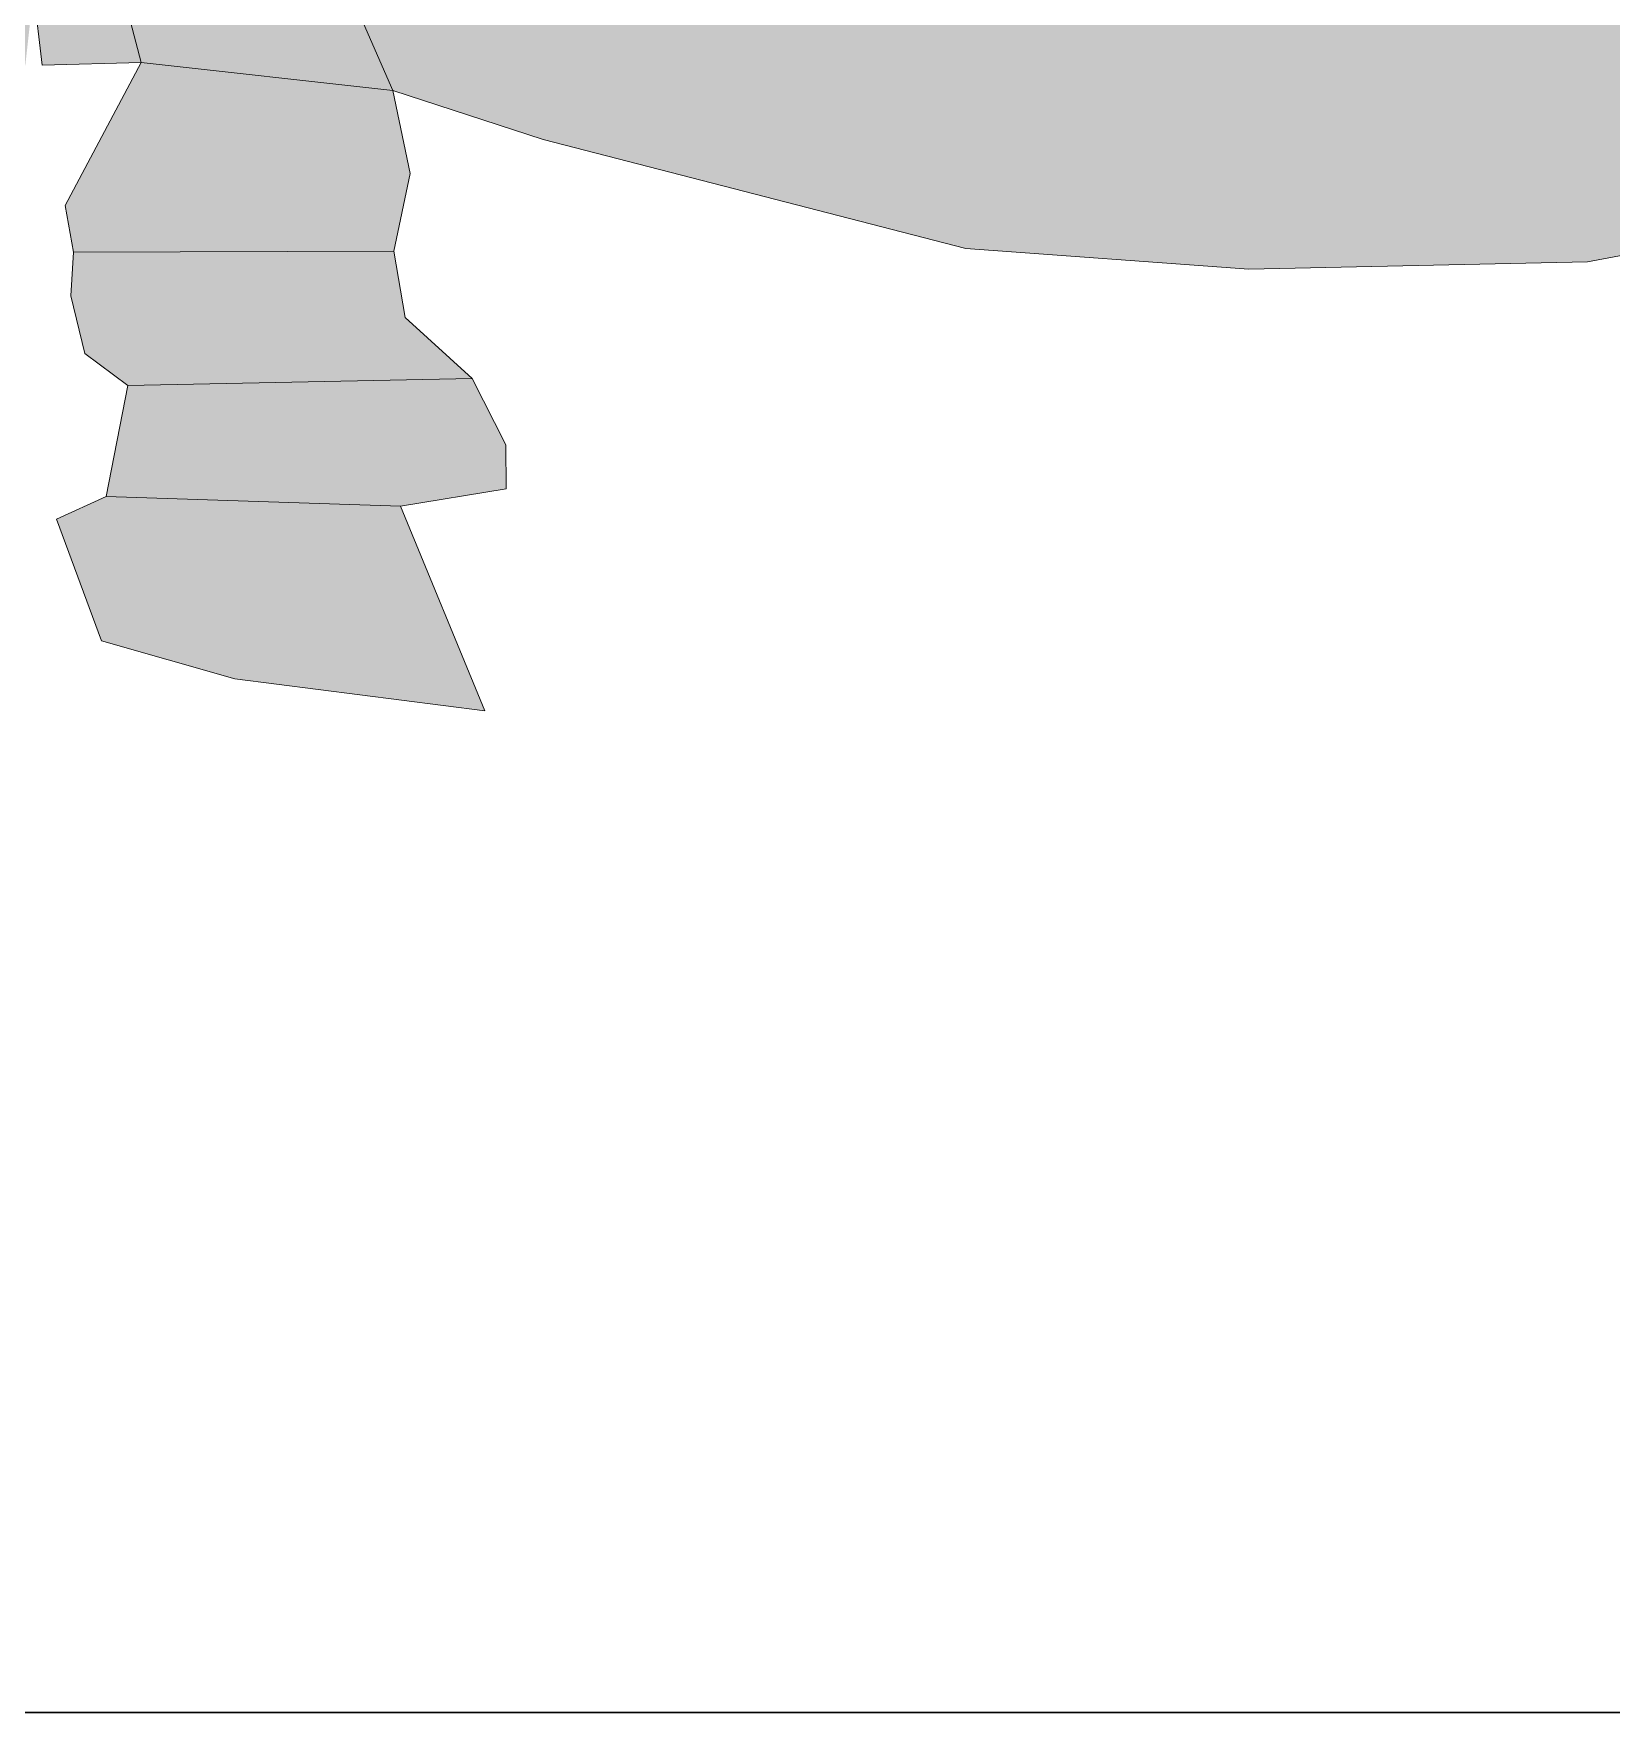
# Model space of a CAD drawing. Header units: inches. Extents: x 771030 to 779059, y 9207074 to 9211416.
# Drawn here: x 778329.9 to 778343.68, y 9207567.62 to 9207582.28 of the extents above; entities that cross this region are included whole.
import ezdxf

# ---------------------------------------------------------------- set-up
doc = ezdxf.new("R2010")
doc.units = ezdxf.units.IN
doc.header["$MEASUREMENT"] = 0

msp = doc.modelspace()

# ---------------------------------------------------------------- hatches: boundary and pattern name
at = {"lineweight": 0}
h = msp.add_hatch(color=1, dxfattribs=at)
h.dxf.hatch_style = 1
h.paths.add_polyline_path([(778327.835, 9207584.282, 0.058828), (778326.994, 9207584.442, -0.019183), (778322.052, 9207584.634, -0.206051), (778314.312, 9207588.81), (778313.198, 9207588.871), (778311.501, 9207589.792), (778310.095, 9207589.84), (778309.077, 9207589.792), (778308.108, 9207590.179), (778306.556, 9207589.743), (778305.635, 9207590.324), (778305.053, 9207591.39), (778303.546, 9207592.334), (778304.661, 9207587.686), (778306.696, 9207584.879), (778309.071, 9207582.749), (778311.737, 9207581.345), (778313.977, 9207580.652), (778316.352, 9207580.217), (778319.308, 9207580.168), (778321.78, 9207580.362), (778325.463, 9207581.33), (778326.771, 9207581.766)])
h.paths.add_polyline_path([(778353.101, 9207584.993), (778355.122, 9207587.811), (778356.214, 9207592.464), (778354.712, 9207591.512), (778354.135, 9207590.444), (778353.217, 9207589.858), (778351.663, 9207590.287), (778350.696, 9207589.894), (778349.677, 9207589.938), (778348.271, 9207589.882), (778346.579, 9207588.954), (778345.555, 9207588.892, -0.208503), (778337.751, 9207584.634, -0.019183), (778332.808, 9207584.442, 0.061319), (778331.946, 9207584.282), (778333.041, 9207581.781), (778334.352, 9207581.352), (778338.04, 9207580.402), (778340.512, 9207580.221), (778343.468, 9207580.284), (778345.841, 9207580.731), (778348.078, 9207581.435), (778350.736, 9207582.852)])
h.paths.add_polyline_path([(778329.307, 9207583.394, 0.119525), (778327.835, 9207584.282), (778326.771, 9207581.766), (778328.968, 9207582.021)])
h.paths.add_polyline_path([(778329.901, 9207582.621, 0.067095), (778329.307, 9207583.394), (778328.968, 9207582.021), (778329.832, 9207582.001)])
h.paths.add_polyline_path([(778330.485, 9207583.393, 0.066995), (778329.906, 9207582.63), (778329.979, 9207582.002), (778330.844, 9207582.026)])
h.paths.add_polyline_path([(778331.946, 9207584.282, 0.120938), (778330.485, 9207583.393), (778330.844, 9207582.026), (778333.041, 9207581.781)])
h.paths.add_polyline_path([(778333.19, 9207581.056), (778333.041, 9207581.781), (778330.844, 9207582.026), (778330.179, 9207580.777), (778330.253, 9207580.37), (778333.048, 9207580.377)])
h.paths.add_polyline_path([(778333.048, 9207580.377), (778330.253, 9207580.37), (778330.23, 9207579.987), (778330.353, 9207579.485), (778330.728, 9207579.204), (778333.732, 9207579.267), (778333.148, 9207579.797)])
h.paths.add_polyline_path([(778333.732, 9207579.267), (778330.728, 9207579.204), (778330.539, 9207578.235), (778333.108, 9207578.151), (778334.028, 9207578.301), (778334.026, 9207578.688)])
h.paths.add_polyline_path([(778333.108, 9207578.151), (778330.539, 9207578.235), (778330.103, 9207578.039), (778330.496, 9207576.976), (778331.661, 9207576.643), (778333.843, 9207576.363)])
h.paths.add_polyline_path([(778329.728, 9207578.038), (778329.291, 9207578.232), (778326.723, 9207578.135), (778325.996, 9207576.344), (778328.177, 9207576.634), (778329.34, 9207576.973)])
h.paths.add_polyline_path([(778329.098, 9207579.2), (778326.093, 9207579.249), (778325.802, 9207578.668), (778325.802, 9207578.28), (778326.723, 9207578.135), (778329.291, 9207578.232)])
h.paths.add_polyline_path([(778329.591, 9207579.985), (778329.567, 9207580.369), (778326.771, 9207580.362), (778326.674, 9207579.781), (778326.093, 9207579.249), (778329.098, 9207579.2), (778329.471, 9207579.482)])
h.paths.add_polyline_path([(778328.968, 9207582.021), (778326.771, 9207581.766), (778326.626, 9207581.04), (778326.771, 9207580.362), (778329.567, 9207580.369), (778329.639, 9207580.776)])

# ---------------------------------------------------------------- linework, layer by layer
at = {"lineweight": 15}
for p, q in [((778288.5, 9207567.619), (779059.155, 9207567.619)), ((778288.5, 9207567.619), (779059.155, 9207567.619)), ((779059.155, 9207567.619), (778288.5, 9207567.619))]:
    msp.add_line(p, q, dxfattribs=at)
at = {"lineweight": 30}
msp.add_lwpolyline([(778288.5, 9207652.203), (778751.95, 9207652.203), (778751.95, 9207567.619), (778288.5, 9207567.619)], close=True, dxfattribs=at)
at = {"color": 7, "lineweight": 0}
msp.add_lwpolyline([(778345.841, 9207580.731), (778343.468, 9207580.284), (778340.512, 9207580.221), (778338.04, 9207580.402), (778334.352, 9207581.352), (778333.041, 9207581.781), (778331.946, 9207584.282), (778333.041, 9207581.781), (778333.19, 9207581.056), (778333.048, 9207580.377), (778333.148, 9207579.797), (778333.732, 9207579.267), (778334.026, 9207578.688), (778334.028, 9207578.301), (778333.108, 9207578.151), (778333.843, 9207576.363), (778331.661, 9207576.643), (778330.496, 9207576.976), (778330.103, 9207578.039), (778330.539, 9207578.235), (778333.108, 9207578.151), (778330.539, 9207578.235), (778330.728, 9207579.204), (778333.732, 9207579.267), (778330.728, 9207579.204), (778330.353, 9207579.485), (778330.23, 9207579.987), (778330.253, 9207580.37), (778333.048, 9207580.377), (778330.253, 9207580.37), (778330.179, 9207580.777), (778330.844, 9207582.026), (778333.041, 9207581.781), (778330.844, 9207582.026), (778330.485, 9207583.393), (778330.844, 9207582.026), (778329.979, 9207582.002), (778329.907, 9207582.621)], dxfattribs=at)

doc.saveas('drawing.dxf')
